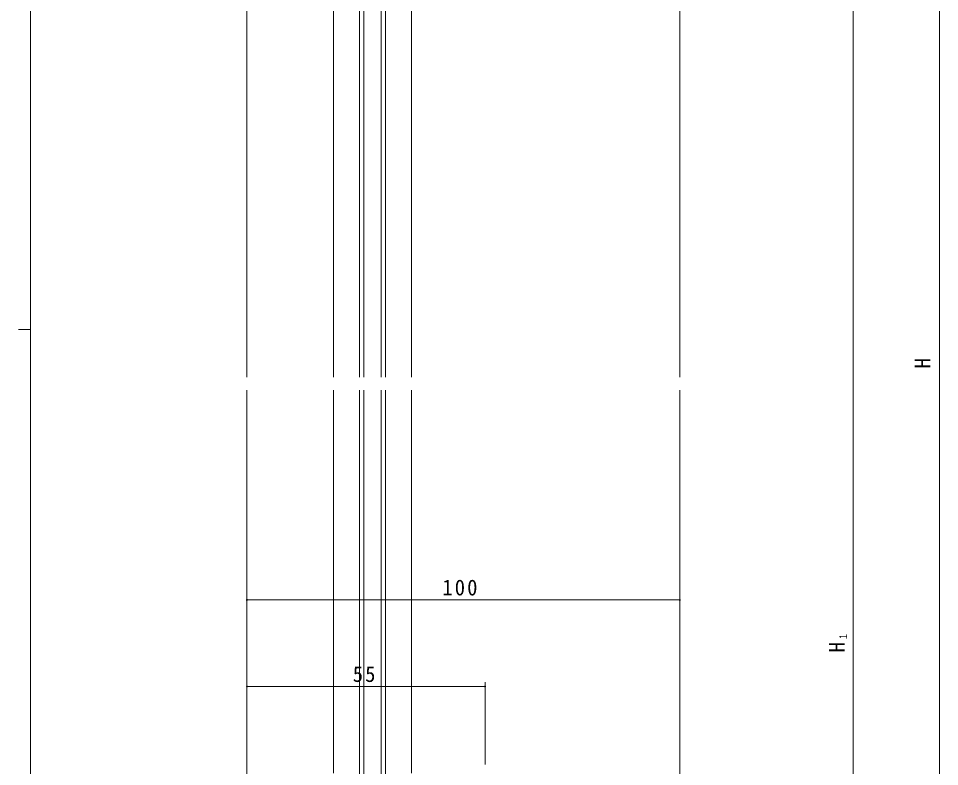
# Model space of a CAD drawing. Units: millimetres on the paper. Extents: x -420 to 373, y -297 to 267.
# Drawn here: x -420.5 to -207.7, y -99.1 to 73.8 of the extents above; entities that cross this region are included whole.
import ezdxf
from ezdxf.enums import TextEntityAlignment as Align

# ---------------------------------------------------------------- set-up
doc = ezdxf.new("R2010")
doc.units = ezdxf.units.MM
for name, color, linetype, lineweight in [('0-1_USER1', 7, 'Continuous', 9), ('0-4_YKK_12', 2, 'Continuous', 9), ('0-7_YKK_D', 6, 'Continuous', 9)]:
    doc.layers.add(name, color=color, linetype=linetype, lineweight=lineweight)
doc.styles.add('ＭＳ ゴシック', font='')
doc.styles.get('ＭＳ ゴシック').set_extended_font_data('MS Gothic')

msp = doc.modelspace()

# ---------------------------------------------------------------- linework, layer by layer
at = {"layer": '0-1_USER1'}
for p, q in [((-417.7, -260.6), (-417.7, 264.4)), ((-420.5, 1.9), (-417.7, 1.9))]:
    msp.add_line(p, q, dxfattribs=at)
at = {"layer": '0-4_YKK_12'}
for p, q in [((-367.694, 167.9), (-367.694, -9.1)), ((-267.694, 167.9), (-267.694, -9.1)), ((-341.694, 87.4), (-341.694, -9.1)), ((-340.694, 87.4), (-340.694, -9.1)), ((-336.694, 87.4), (-336.694, -9.1)), ((-335.694, 87.4), (-335.694, -9.1)), ((-347.694, 79.4), (-347.694, -9.1)), ((-329.694, 79.4), (-329.694, -9.1)), ((-367.694, -220.6), (-367.694, -12.1)), ((-347.694, -100.6), (-347.694, -12.1)), ((-341.694, -108.6), (-341.694, -12.1)), ((-340.694, -108.6), (-340.694, -12.1)), ((-336.694, -108.6), (-336.694, -12.1)), ((-335.694, -108.6), (-335.694, -12.1)), ((-329.694, -100.6), (-329.694, -12.1)), ((-267.694, -220.6), (-267.694, -12.1))]:
    msp.add_line(p, q, dxfattribs=at)
at = {"layer": '0-7_YKK_D'}
for p, q in [((-207.694, -213.6), (-207.694, 202.4)), ((-227.694, 79.4), (-227.694, 69.008)), ((-227.694, 73.4), (-227.694, -214.6)), ((-367.698, -60.6), (-267.701, -60.6)), ((-312.693, -80.6), (-367.693, -80.6)), ((-312.693, -98.6), (-312.693, -79.6))]:
    msp.add_line(p, q, dxfattribs=at)
for centre, start, end in [((-367.698, -60.6), 0, 180), ((-367.698, -60.6), 180, 0), ((-267.701, -60.6), 0, 180), ((-267.701, -60.6), 180, 0), ((-367.693, -80.6), 0, 180), ((-367.693, -80.6), 180, 0), ((-312.693, -80.6), 0, 180), ((-312.693, -80.6), 180, 0)]:
    msp.add_arc(centre, 0.106, start, end, dxfattribs=at)

# ---------------------------------------------------------------- texts
at = {"layer": '0-7_YKK_D', "color": 3, "style": 'ＭＳ ゴシック'}
for p in [(-208.694, -7.147), (-228.494, -72.781)]:
    msp.add_text('H', height=3.666, rotation=90, dxfattribs=at).set_placement(p, align=Align.BOTTOM_LEFT)
at = {"layer": '0-7_YKK_D', "color": 4, "style": 'ＭＳ ゴシック'}
msp.add_text('1', height=1.833, rotation=90, dxfattribs=at).set_placement((-228.494, -69.662), align=Align.BOTTOM_LEFT)
at = {"layer": '0-7_YKK_D', "color": 3, "char_height": 3.666, "attachment_point": 7, "style": 'ＭＳ ゴシック'}
for s, insert in [('\\T1.21;\\W0.95;100', (-322.56, -59.6)), ('\\T1.21;\\W0.95;55', (-343.263, -79.6))]:
    msp.add_mtext(s, dxfattribs=dict(at, insert=insert))

doc.saveas('drawing.dxf')
